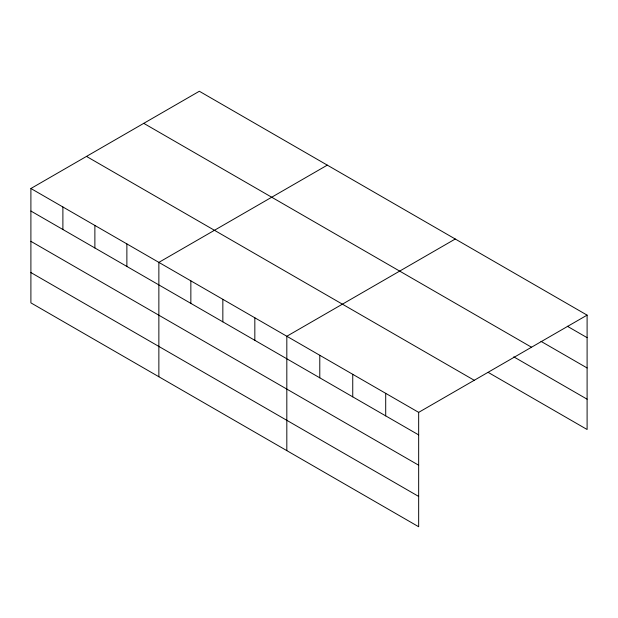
<?xml version="1.0" encoding="UTF-8"?>
<svg xmlns="http://www.w3.org/2000/svg" width="618" height="618" viewBox="0 0 618 618"><rect width="100%" height="100%" fill="white"/><g stroke="black" fill="none" stroke-linecap="round" stroke-linejoin="round"><path stroke-width="0.93" d="M418.664 465.215L418.664 412.376L30.9 188.505L30.9 302.866L418.664 526.745L418.664 465.215L30.9 241.337M488.22 372.407L587.1 429.495L587.1 315.134L199.336 91.255L30.9 188.505M327.301 165.137L158.865 262.38L158.865 376.748M455.257 239.011L286.822 336.262L286.822 450.63M418.664 412.376L587.1 315.134M567.324 326.242L587.1 337.66M540.959 341.329L587.1 367.965M143.755 123.345L531.519 347.223M513.767 356.849L587.1 399.189M86.481 156.408L474.245 380.286M30.9 211.032L418.664 434.91M30.9 272.561L418.664 496.439M385.702 393.349L385.702 415.875M352.747 374.315L352.747 396.849M319.784 355.288L319.784 377.822M254.832 317.791L254.832 340.325M222.843 299.321L222.843 321.854M190.854 280.85L190.854 303.384M126.875 243.909L126.875 266.443M94.878 225.439L94.878 247.972M62.889 206.968L62.889 229.502"/></g></svg>
